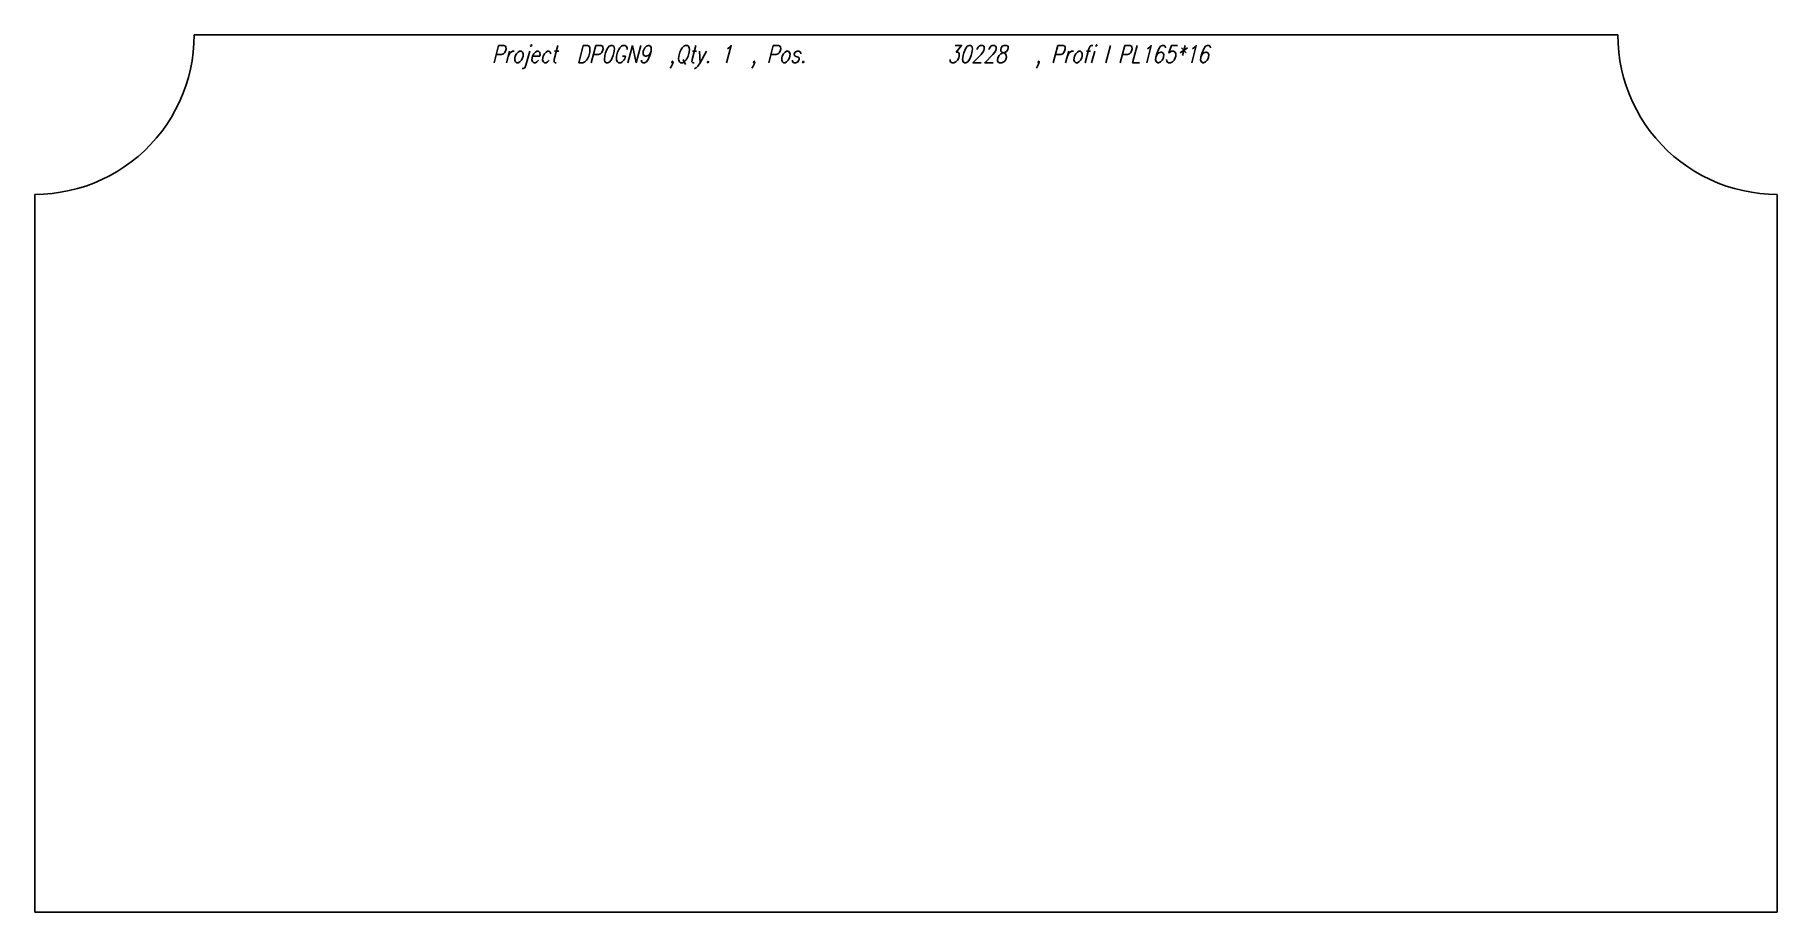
# Model space of a CAD drawing. Extents: x 0 to 328, y -82 to 82.
import ezdxf

# ---------------------------------------------------------------- set-up
doc = ezdxf.new("R2010")
doc.units = 0
doc.header["$LTSCALE"] = 10
doc.layers.add('TEILE', color=7, linetype='CONTINUOUS')
doc.layers.add('UNTERSCHRIFT', color=7, linetype='CONTINUOUS')
doc.styles.get("Standard").update_dxf_attribs({"font": 'ROMANS'})

msp = doc.modelspace()

# ---------------------------------------------------------------- linework, layer by layer
at = {"layer": 'TEILE', "color": 2}
for p, q in [((29.956001, 80.875824), (30, 82.499992)), ((30, 82.499992), (30, 82.5)), ((30, 82.5), (298, 82.5)), ((298, 82.5), (298.044006, 80.875824)), ((29.604795, 77.64653), (29.824139, 79.256424)), ((29.824139, 79.256424), (29.956001, 80.875824)), ((298.044006, 80.875824), (298.175873, 79.256424)), ((298.175873, 79.256424), (298.395203, 77.646538)), ((28.906498, 74.474136), (29.298615, 76.05088)), ((29.298615, 76.05088), (29.604795, 77.64653)), ((298.395203, 77.646538), (298.701385, 76.050888)), ((298.701385, 76.050888), (299.093506, 74.474152)), ((27.869299, 71.395844), (28.429592, 72.920944)), ((28.429592, 72.920944), (28.906498, 74.474136)), ((299.093506, 74.474152), (299.570404, 72.920959)), ((299.570404, 72.920959), (300.130676, 71.395859)), ((26.505356, 68.447739), (27.227259, 69.90332)), ((27.227259, 69.90332), (27.869299, 71.395844)), ((300.130676, 71.395859), (300.772736, 69.903328)), ((300.772736, 69.903328), (301.494629, 68.447754)), ((23.882788, 64.344765), (24.830666, 65.664375)), ((24.830666, 65.664375), (25.705709, 67.033371)), ((25.705709, 67.033371), (26.505356, 68.447739)), ((301.494629, 68.447754), (302.294281, 67.033394)), ((302.294281, 67.033394), (303.169312, 65.664398)), ((303.169312, 65.664398), (304.117188, 64.34478)), ((21.77986, 61.869011), (22.864857, 63.078403)), ((22.864857, 63.078403), (23.882788, 64.344765)), ((304.117188, 64.34478), (305.135132, 63.078423)), ((305.135132, 63.078423), (306.220123, 61.869026)), ((18.155222, 58.617203), (19.421583, 59.635132)), ((19.421583, 59.635132), (20.63098, 60.720131)), ((20.63098, 60.720131), (21.77986, 61.869011)), ((306.220123, 61.869026), (307.369019, 60.720142)), ((307.369019, 60.720142), (308.5784, 59.635147)), ((308.5784, 59.635147), (309.844757, 58.617218)), ((12.59667, 55.272732), (14.05225, 55.994637)), ((14.05225, 55.994637), (15.466613, 56.794281)), ((15.466613, 56.794281), (16.835609, 57.669327)), ((16.835609, 57.669327), (18.155222, 58.617203)), ((309.844757, 58.617218), (311.164368, 57.669338)), ((311.164368, 57.669338), (312.533356, 56.794296)), ((312.533356, 56.794296), (313.947723, 55.994648)), ((313.947723, 55.994648), (315.40332, 55.272747)), ((0, 52.499996), (1.624169, 52.543991)), ((0, -82.5), (0, 52.499996)), ((1.624169, 52.543991), (3.243571, 52.675858)), ((3.243571, 52.675858), (4.85346, 52.895203)), ((4.85346, 52.895203), (6.449113, 53.201378)), ((6.449113, 53.201378), (8.025849, 53.593498)), ((8.025849, 53.593498), (9.579044, 54.0704)), ((9.579044, 54.0704), (11.104143, 54.630695)), ((11.104143, 54.630695), (12.59667, 55.272732)), ((315.40332, 55.272747), (316.895813, 54.630707)), ((316.895813, 54.630707), (318.420929, 54.070415)), ((318.420929, 54.070415), (319.974121, 53.593506)), ((319.974121, 53.593506), (321.550873, 53.201389)), ((321.550873, 53.201389), (323.146515, 52.89521)), ((323.146515, 52.89521), (324.756409, 52.675865)), ((324.756409, 52.675865), (326.375793, 52.544003)), ((326.375793, 52.544003), (327.999939, 52.500004)), ((327.999939, 52.500004), (328, 52.499996)), ((328, 52.499996), (328, -82.5)), ((328, -82.5), (0, -82.5))]:
    msp.add_line(p, q, dxfattribs=at)

# ---------------------------------------------------------------- texts
at = {"layer": 'UNTERSCHRIFT', "color": 2, "oblique": 15, "width": 0.8}
for s, p in [('Project  DP0GN9  ,Qty. 1  , Pos. ', (86.000015, 77.25)), ('30228', (171.800003, 77.25)), ('  , Profi l PL165*16', (184.799988, 77.25))]:
    msp.add_text(s, height=3.25, dxfattribs=at).set_placement(p)

doc.saveas('drawing.dxf')
